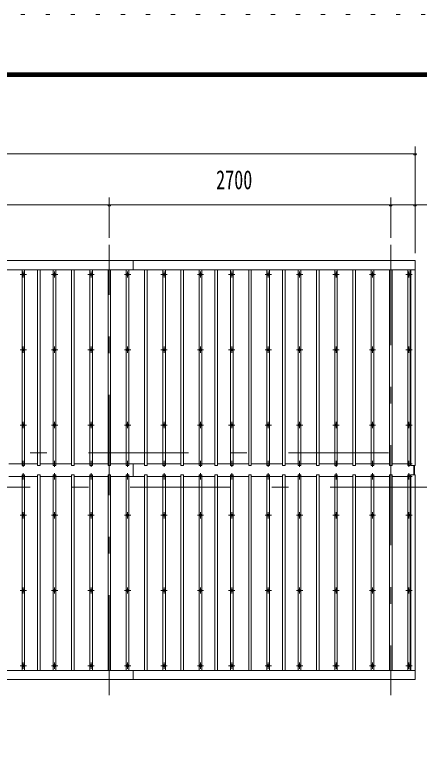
# Model space of a CAD drawing. Units: millimetres, scale not verified. Extents: x -32711 to 32716, y -14700 to 14700.
# Drawn here: x 677 to 4560, y 7701 to 14700 of the extents above; entities that cross this region are included whole.
import ezdxf
from ezdxf.enums import TextEntityAlignment as Align

# ---------------------------------------------------------------- set-up
doc = ezdxf.new("R2010")
doc.units = ezdxf.units.MM
doc.header["$LTSCALE"] = 80
doc.linetypes.add('USER3', pattern=[24, 12, -5, 2, -5])
doc.linetypes.add('USER4', pattern=[3, 0.5, -2.5])
for name, color, linetype, lineweight in [('0-2_1-07BOLD', 7, 'Continuous', 18), ('0-3_1-27CENTER', 3, 'USER3', 18), ('0-4_1-47THIN', 4, 'Continuous', 18), ('0-5_1-57DIM', 3, 'Continuous', 18), ('0-C_F-F1PAPER', 5, 'Continuous', 18), ('0-D_F-E_J_ADD', 5, 'USER4', 18)]:
    doc.layers.add(name, color=color, linetype=linetype, lineweight=lineweight)
doc.styles.add('ＭＳ ゴシック', font='')
doc.styles.get('ＭＳ ゴシック').set_extended_font_data('MS Gothic')

msp = doc.modelspace()

# ---------------------------------------------------------------- linework, layer by layer
at = {"layer": '0-2_1-07BOLD'}
for p, q in [((1815.45, 12340.54), (1815.45, 12253.1)), ((-6147.55, 12253.1), (4518.45, 12253.1)), ((1815.45, 10392.03), (1815.45, 10271.05)), ((4508.45, 10377.02), (4508.45, 10286.06)), ((4513.45, 10286.06), (4513.45, 10377.02)), ((4518.45, 8409.98), (-6147.55, 8409.98)), ((1815.45, 8409.98), (1815.45, 8322.54))]:
    msp.add_line(p, q, dxfattribs=at)
for points in [[(4518.45, 10377.02), (4518.45, 12340.54), (-6147.55, 12340.54), (-6147.55, 10377.02), (-6107.55, 10377.02), (-6107.55, 12253.1)], [(4478.45, 12253.1), (4478.45, 10377.02), (4518.45, 10377.02)], [(-6107.55, 8409.98), (-6107.55, 10286.06), (-6147.55, 10286.06), (-6147.55, 8322.54), (4518.45, 8322.54)], [(4518.45, 8322.54), (4518.45, 10286.06), (4478.45, 10286.06), (4478.45, 8409.98)]]:
    msp.add_lwpolyline(points, dxfattribs=at)
for centre in [(760.45, 12207.36), (1060.45, 12207.36), (1410.45, 12207.36), (1760.45, 12207.36), (2110.45, 12207.36), (2460.45, 12207.36), (2760.45, 12207.36), (3110.45, 12207.36), (3410.45, 12207.36), (3760.45, 12207.36), (4110.45, 12207.36), (4460.46, 12207.36), (760.45, 11485.7), (1060.45, 11485.7), (1410.45, 11485.7), (1760.45, 11485.7), (2110.45, 11485.7), (2460.45, 11485.7), (2760.45, 11485.7), (3110.45, 11485.7), (3410.45, 11485.7), (3760.45, 11485.7), (4110.45, 11485.7), (4460.46, 11485.7), (760.45, 10764.04), (1060.45, 10764.04), (1410.45, 10764.04), (1760.45, 10764.04), (2110.45, 10764.04), (2460.45, 10764.04), (2760.45, 10764.04), (3110.45, 10764.04), (3410.45, 10764.04), (3760.45, 10764.04), (4110.45, 10764.04), (4460.46, 10764.04), (760.45, 9899.04), (1060.45, 9899.04), (1410.45, 9899.04), (1760.45, 9899.04), (2110.45, 9899.04), (2460.45, 9899.04), (2760.45, 9899.04), (3110.45, 9899.04), (3410.45, 9899.04), (3760.45, 9899.04), (4110.45, 9899.04), (4460.46, 9899.04), (760.45, 9177.38), (1060.45, 9177.38), (1410.45, 9177.38), (1760.45, 9177.38), (2110.45, 9177.38), (2460.45, 9177.38), (2760.45, 9177.38), (3110.45, 9177.38), (3410.45, 9177.38), (3760.45, 9177.38), (4110.45, 9177.38), (4460.46, 9177.38), (760.45, 8455.72), (1060.45, 8455.72), (1410.45, 8455.72), (1760.45, 8455.72), (2110.45, 8455.72), (2460.45, 8455.72), (2760.45, 8455.72), (3110.45, 8455.72), (3410.45, 8455.72), (3760.45, 8455.72), (4110.45, 8455.72), (4460.46, 8455.72)]:
    msp.add_circle(centre, 10, dxfattribs=at)
for centre, start, end in [((760.45, 10380.99), 46.3961, 133.6039), ((760.45, 10401.99), 226.39838, 313.60162), ((1060.45, 10380.99), 46.3961, 133.6039), ((1060.45, 10401.99), 226.39838, 313.60162), ((1410.45, 10380.99), 46.3961, 133.6039), ((1410.45, 10401.99), 226.39838, 313.60162), ((1760.45, 10380.99), 46.3961, 133.6039), ((1760.45, 10401.99), 226.39838, 313.60162), ((2110.45, 10380.99), 46.3961, 133.6039), ((2110.45, 10401.99), 226.39838, 313.60162), ((2460.45, 10380.99), 46.3961, 133.6039), ((2460.45, 10401.99), 226.39838, 313.60162), ((2760.45, 10380.99), 46.3961, 133.6039), ((2760.45, 10401.99), 226.39838, 313.60162), ((3110.45, 10380.99), 46.3961, 133.6039), ((3110.45, 10401.99), 226.39838, 313.60162), ((3410.45, 10380.99), 46.3961, 133.6039), ((3410.45, 10401.99), 226.39838, 313.60162), ((3760.45, 10380.99), 46.3961, 133.6039), ((3760.45, 10401.99), 226.39838, 313.60162), ((4110.45, 10380.99), 46.3961, 133.6039), ((4110.45, 10401.99), 226.39838, 313.60162), ((4460.46, 10380.99), 46.3961, 133.6039), ((4460.46, 10401.99), 226.39838, 313.60162), ((760.45, 10261.09), 46.39838, 133.60162), ((760.45, 10282.09), 226.3961, 313.6039), ((1060.45, 10261.09), 46.39838, 133.60162), ((1060.45, 10282.09), 226.3961, 313.6039), ((1410.45, 10261.09), 46.39838, 133.60162), ((1410.45, 10282.09), 226.3961, 313.6039), ((1760.45, 10261.09), 46.39838, 133.60162), ((1760.45, 10282.09), 226.3961, 313.6039), ((2110.45, 10261.09), 46.39838, 133.60162), ((2110.45, 10282.09), 226.3961, 313.6039), ((2460.45, 10261.09), 46.39838, 133.60162), ((2460.45, 10282.09), 226.3961, 313.6039), ((2760.45, 10261.09), 46.39838, 133.60162), ((2760.45, 10282.09), 226.3961, 313.6039), ((3110.45, 10261.09), 46.39838, 133.60162), ((3110.45, 10282.09), 226.3961, 313.6039), ((3410.45, 10261.09), 46.39838, 133.60162), ((3410.45, 10282.09), 226.3961, 313.6039), ((3760.45, 10261.09), 46.39838, 133.60162), ((3760.45, 10282.09), 226.3961, 313.6039), ((4110.45, 10261.09), 46.39838, 133.60162), ((4110.45, 10282.09), 226.3961, 313.6039), ((4460.46, 10261.09), 46.39838, 133.60162), ((4460.46, 10282.09), 226.3961, 313.6039)]:
    msp.add_arc(centre, 14.5, start, end, dxfattribs=at)
at = {"layer": '0-3_1-27CENTER'}
for p, q in [((1585.45, 8172.54), (1585.45, 12490.54)), ((4285.45, 12490.54), (4285.45, 8172.54)), ((730.45, 12207.36), (790.46, 12207.36)), ((760.45, 12177.37), (760.45, 12237.37)), ((1030.45, 12207.36), (1090.45, 12207.36)), ((1060.45, 12177.37), (1060.45, 12237.37)), ((1380.45, 12207.36), (1440.46, 12207.36)), ((1410.45, 12177.37), (1410.45, 12237.37)), ((1730.46, 12207.36), (1790.45, 12207.36)), ((1760.45, 12237.37), (1760.45, 12177.37)), ((2080.45, 12207.36), (2140.45, 12207.36)), ((2110.45, 12177.37), (2110.45, 12237.37)), ((2430.45, 12207.36), (2490.45, 12207.36)), ((2460.45, 12177.37), (2460.45, 12237.37)), ((2730.45, 12207.36), (2790.45, 12207.36)), ((2760.45, 12237.37), (2760.45, 12177.37)), ((3080.45, 12207.36), (3140.45, 12207.36)), ((3110.45, 12177.37), (3110.45, 12237.37)), ((3380.45, 12207.36), (3440.45, 12207.36)), ((3410.45, 12177.37), (3410.45, 12237.37)), ((3730.45, 12207.36), (3790.46, 12207.36)), ((3760.45, 12237.37), (3760.45, 12177.37)), ((4080.46, 12207.36), (4140.46, 12207.36)), ((4110.45, 12177.37), (4110.45, 12237.37)), ((4430.45, 12207.36), (4490.46, 12207.36)), ((4460.46, 12177.37), (4460.46, 12237.37)), ((790.46, 11485.7), (730.45, 11485.7)), ((760.45, 11515.7), (760.45, 11455.7)), ((1090.45, 11485.7), (1030.45, 11485.7)), ((1060.45, 11455.7), (1060.45, 11515.7)), ((1440.46, 11485.7), (1380.45, 11485.7)), ((1410.45, 11515.7), (1410.45, 11455.7)), ((1790.45, 11485.7), (1730.46, 11485.7)), ((1760.45, 11515.7), (1760.45, 11455.7)), ((2140.45, 11485.7), (2080.45, 11485.7)), ((2110.45, 11515.7), (2110.45, 11455.7)), ((2490.45, 11485.7), (2430.45, 11485.7)), ((2460.45, 11455.7), (2460.45, 11515.7)), ((2790.45, 11485.7), (2730.45, 11485.7)), ((2760.45, 11515.7), (2760.45, 11455.7)), ((3080.45, 11485.7), (3140.45, 11485.7)), ((3110.45, 11455.7), (3110.45, 11515.7)), ((3440.45, 11485.7), (3380.45, 11485.7)), ((3410.45, 11515.7), (3410.45, 11455.7)), ((3730.45, 11485.7), (3790.46, 11485.7)), ((3760.45, 11455.7), (3760.45, 11515.7)), ((4140.46, 11485.7), (4080.46, 11485.7)), ((4110.45, 11515.7), (4110.45, 11455.7)), ((4490.46, 11485.7), (4430.45, 11485.7)), ((4460.46, 11455.7), (4460.46, 11515.7)), ((760.45, 10734.04), (760.45, 10794.04)), ((1060.45, 10734.04), (1060.45, 10794.04)), ((1410.45, 10734.04), (1410.45, 10794.04)), ((1760.45, 10794.04), (1760.45, 10734.04)), ((2110.45, 10734.04), (2110.45, 10794.04)), ((2460.45, 10734.04), (2460.45, 10794.04)), ((2760.45, 10734.04), (2760.45, 10794.04)), ((3110.45, 10734.04), (3110.45, 10794.04)), ((3410.45, 10794.04), (3410.45, 10734.04)), ((3760.45, 10734.04), (3760.45, 10794.04)), ((4110.45, 10794.04), (4110.45, 10734.04)), ((4460.46, 10734.04), (4460.46, 10794.04)), ((790.46, 10764.04), (730.45, 10764.04)), ((1090.45, 10764.04), (1030.45, 10764.04)), ((1440.46, 10764.04), (1380.45, 10764.04)), ((1790.45, 10764.04), (1730.46, 10764.04)), ((2140.45, 10764.04), (2080.45, 10764.04)), ((2490.45, 10764.04), (2430.45, 10764.04)), ((2790.45, 10764.04), (2730.45, 10764.04)), ((3140.45, 10764.04), (3080.45, 10764.04)), ((3440.45, 10764.04), (3380.45, 10764.04)), ((3790.46, 10764.04), (3730.45, 10764.04)), ((4140.46, 10764.04), (4080.46, 10764.04)), ((4490.46, 10764.04), (4430.45, 10764.04)), ((-6294.54, 10496.54), (4665.45, 10496.54)), ((730.45, 10391.49), (790.46, 10391.49)), ((760.45, 10361.5), (760.45, 10421.49)), ((1090.45, 10391.49), (1030.45, 10391.49)), ((1060.45, 10361.5), (1060.45, 10421.49)), ((1380.45, 10391.49), (1440.46, 10391.49)), ((1410.45, 10361.5), (1410.45, 10421.49)), ((1730.46, 10391.49), (1790.45, 10391.49)), ((1760.45, 10361.5), (1760.45, 10421.49)), ((2080.45, 10391.49), (2140.45, 10391.49)), ((2110.45, 10361.5), (2110.45, 10421.49)), ((2490.45, 10391.49), (2430.45, 10391.49)), ((2460.45, 10361.5), (2460.45, 10421.49)), ((2730.45, 10391.49), (2790.45, 10391.49)), ((2760.45, 10361.5), (2760.45, 10421.49)), ((3080.45, 10391.49), (3140.45, 10391.49)), ((3110.45, 10361.5), (3110.45, 10421.49)), ((3380.45, 10391.49), (3440.45, 10391.49)), ((3410.45, 10361.5), (3410.45, 10421.49)), ((3730.45, 10391.49), (3790.46, 10391.49)), ((3760.45, 10361.5), (3760.45, 10421.49)), ((4080.46, 10391.49), (4140.46, 10391.49)), ((4110.45, 10361.5), (4110.45, 10421.49)), ((4490.46, 10391.49), (4430.45, 10391.49)), ((4460.46, 10361.5), (4460.46, 10421.49)), ((760.45, 10301.59), (760.45, 10241.59)), ((1060.45, 10241.59), (1060.45, 10301.59)), ((1410.45, 10301.59), (1410.45, 10241.59)), ((1760.45, 10241.59), (1760.45, 10301.59)), ((2110.45, 10301.59), (2110.45, 10241.59)), ((2460.45, 10241.59), (2460.45, 10301.59)), ((2760.45, 10301.59), (2760.45, 10241.59)), ((3110.45, 10241.59), (3110.45, 10301.59)), ((3410.45, 10301.59), (3410.45, 10241.59)), ((3760.45, 10241.59), (3760.45, 10301.59)), ((4110.45, 10301.59), (4110.45, 10241.59)), ((4460.46, 10241.59), (4460.46, 10301.59)), ((790.46, 10271.59), (730.45, 10271.59)), ((1030.45, 10271.59), (1090.45, 10271.59)), ((1380.45, 10271.59), (1440.46, 10271.59)), ((1730.46, 10271.59), (1790.45, 10271.59)), ((2080.45, 10271.59), (2140.45, 10271.59)), ((2430.45, 10271.59), (2490.45, 10271.59)), ((2730.45, 10271.59), (2790.45, 10271.59)), ((3080.45, 10271.59), (3140.45, 10271.59)), ((3440.45, 10271.59), (3380.45, 10271.59)), ((3730.45, 10271.59), (3790.46, 10271.59)), ((4080.46, 10271.59), (4140.46, 10271.59)), ((4430.45, 10271.59), (4490.46, 10271.59)), ((4665.45, 10166.54), (-6294.54, 10166.54)), ((730.45, 9899.04), (790.46, 9899.04)), ((760.45, 9929.04), (760.45, 9869.04)), ((1030.45, 9899.04), (1090.45, 9899.04)), ((1060.45, 9929.04), (1060.45, 9869.04)), ((1380.45, 9899.04), (1440.46, 9899.04)), ((1410.45, 9929.04), (1410.45, 9869.04)), ((1730.46, 9899.04), (1790.45, 9899.04)), ((1760.45, 9869.04), (1760.45, 9929.04)), ((2080.45, 9899.04), (2140.45, 9899.04)), ((2110.45, 9929.04), (2110.45, 9869.04)), ((2430.45, 9899.04), (2490.45, 9899.04)), ((2460.45, 9929.04), (2460.45, 9869.04)), ((2730.45, 9899.04), (2790.45, 9899.04)), ((2760.45, 9929.04), (2760.45, 9869.04)), ((3080.45, 9899.04), (3140.45, 9899.04)), ((3110.45, 9869.04), (3110.45, 9929.04)), ((3380.45, 9899.04), (3440.45, 9899.04)), ((3410.45, 9929.04), (3410.45, 9869.04)), ((3730.45, 9899.04), (3790.46, 9899.04)), ((3760.45, 9929.04), (3760.45, 9869.04)), ((4080.46, 9899.04), (4140.46, 9899.04)), ((4110.45, 9869.04), (4110.45, 9929.04)), ((4430.45, 9899.04), (4490.46, 9899.04)), ((4460.46, 9929.04), (4460.46, 9869.04)), ((790.46, 9177.38), (730.45, 9177.38)), ((760.45, 9147.38), (760.45, 9207.38)), ((1090.45, 9177.38), (1030.45, 9177.38)), ((1060.45, 9207.38), (1060.45, 9147.38)), ((1440.46, 9177.38), (1380.45, 9177.38)), ((1410.45, 9147.38), (1410.45, 9207.38)), ((1790.45, 9177.38), (1730.46, 9177.38)), ((1760.45, 9147.38), (1760.45, 9207.38)), ((2140.45, 9177.38), (2080.45, 9177.38)), ((2110.45, 9147.38), (2110.45, 9207.38)), ((2490.45, 9177.38), (2430.45, 9177.38)), ((2460.45, 9207.38), (2460.45, 9147.38)), ((2790.45, 9177.38), (2730.45, 9177.38)), ((2760.45, 9147.38), (2760.45, 9207.38)), ((3080.45, 9177.38), (3140.45, 9177.38)), ((3110.45, 9207.38), (3110.45, 9147.38)), ((3440.45, 9177.38), (3380.45, 9177.38)), ((3410.45, 9147.38), (3410.45, 9207.38)), ((3730.45, 9177.38), (3790.46, 9177.38)), ((3760.45, 9207.38), (3760.45, 9147.38)), ((4140.46, 9177.38), (4080.46, 9177.38)), ((4110.45, 9147.38), (4110.45, 9207.38)), ((4490.46, 9177.38), (4430.45, 9177.38)), ((4460.46, 9147.38), (4460.46, 9207.38)), ((760.45, 8485.72), (760.45, 8425.72)), ((1060.45, 8485.72), (1060.45, 8425.72)), ((1410.45, 8485.72), (1410.45, 8425.72)), ((1760.45, 8485.72), (1760.45, 8425.72)), ((2110.45, 8425.72), (2110.45, 8485.72)), ((2460.45, 8485.72), (2460.45, 8425.72)), ((2760.45, 8425.72), (2760.45, 8485.72)), ((3110.45, 8485.72), (3110.45, 8425.72)), ((3410.45, 8425.72), (3410.45, 8485.72)), ((3760.45, 8485.72), (3760.45, 8425.72)), ((4110.45, 8485.72), (4110.45, 8425.72)), ((4460.46, 8485.72), (4460.46, 8425.72)), ((790.46, 8455.72), (730.45, 8455.72)), ((1090.45, 8455.72), (1030.45, 8455.72)), ((1440.46, 8455.72), (1380.45, 8455.72)), ((1790.45, 8455.72), (1730.46, 8455.72)), ((2080.45, 8455.72), (2140.45, 8455.72)), ((2490.45, 8455.72), (2430.45, 8455.72)), ((2730.45, 8455.72), (2790.45, 8455.72)), ((3140.45, 8455.72), (3080.45, 8455.72)), ((3440.45, 8455.72), (3380.45, 8455.72)), ((3790.46, 8455.72), (3730.45, 8455.72)), ((4140.46, 8455.72), (4080.46, 8455.72)), ((4490.46, 8455.72), (4430.45, 8455.72))]:
    msp.add_line(p, q, dxfattribs=at)
at = {"layer": '0-4_1-47THIN'}
for p, q in [((772.95, 10377.02), (772.95, 12253.1)), ((922.95, 10377.02), (922.95, 12253.1)), ((1072.95, 12253.1), (1072.95, 10377.02)), ((1247.95, 10377.02), (1247.95, 12253.1)), ((1422.95, 10377.02), (1422.95, 12253.1)), ((1597.95, 12253.1), (1597.95, 10377.02)), ((1772.95, 12253.1), (1772.95, 10377.02)), ((1947.95, 12253.1), (1947.95, 10377.02)), ((2122.95, 12253.1), (2122.95, 10377.02)), ((2297.95, 12253.1), (2297.95, 10377.02)), ((2472.95, 10377.02), (2472.95, 12253.1)), ((2622.95, 12253.1), (2622.95, 10377.02)), ((2772.95, 10377.02), (2772.95, 12253.1)), ((2947.95, 10377.02), (2947.95, 12253.1)), ((3122.95, 10377.02), (3122.95, 12253.1)), ((3272.95, 12253.1), (3272.95, 10377.02)), ((3422.95, 12253.1), (3422.95, 10377.02)), ((3597.96, 12253.1), (3597.96, 10377.02)), ((3772.95, 12253.1), (3772.95, 10377.02)), ((3947.95, 12253.1), (3947.95, 10377.02)), ((4122.95, 10377.02), (4122.95, 12253.1)), ((4297.96, 12253.1), (4297.96, 10377.02)), ((4472.96, 12253.1), (4472.96, 10377.02)), ((747.95, 10392.03), (622.96, 10392.03)), ((897.95, 10392.03), (772.95, 10392.03)), ((1047.95, 10392.03), (922.95, 10392.03)), ((1222.95, 10392.03), (1072.95, 10392.03)), ((1397.95, 10392.03), (1247.95, 10392.03)), ((1572.95, 10392.03), (1422.95, 10392.03)), ((1747.95, 10392.03), (1597.95, 10392.03)), ((1922.95, 10392.03), (1772.95, 10392.03)), ((2097.95, 10392.03), (1947.95, 10392.03)), ((2272.95, 10392.03), (2122.95, 10392.03)), ((2447.96, 10392.03), (2297.95, 10392.03)), ((2597.95, 10392.03), (2472.95, 10392.03)), ((2747.95, 10392.03), (2622.95, 10392.03)), ((2922.95, 10392.03), (2772.95, 10392.03)), ((3097.95, 10392.03), (2947.95, 10392.03)), ((3247.95, 10392.03), (3122.95, 10392.03)), ((3397.95, 10392.03), (3272.95, 10392.03)), ((3572.95, 10392.03), (3422.95, 10392.03)), ((3747.95, 10392.03), (3597.96, 10392.03)), ((3922.95, 10392.03), (3772.95, 10392.03)), ((4097.95, 10392.03), (3947.95, 10392.03)), ((4272.95, 10392.03), (4122.95, 10392.03)), ((4447.95, 10392.03), (4297.96, 10392.03)), ((4472.96, 10392.03), (4478.45, 10392.03)), ((622.96, 10271.05), (747.95, 10271.05)), ((772.95, 10271.05), (897.95, 10271.05)), ((922.95, 10271.05), (1047.95, 10271.05)), ((1072.95, 10271.05), (1222.95, 10271.05)), ((1247.95, 10271.05), (1397.95, 10271.05)), ((1422.95, 10271.05), (1572.95, 10271.05)), ((1597.95, 10271.05), (1747.95, 10271.05)), ((1772.95, 10271.05), (1922.95, 10271.05)), ((1947.95, 10271.05), (2097.95, 10271.05)), ((2122.95, 10271.05), (2272.95, 10271.05)), ((2297.95, 10271.05), (2447.96, 10271.05)), ((2472.95, 10271.05), (2597.95, 10271.05)), ((2622.95, 10271.05), (2747.95, 10271.05)), ((2772.95, 10271.05), (2922.95, 10271.05)), ((2947.95, 10271.05), (3097.95, 10271.05)), ((3122.95, 10271.05), (3247.95, 10271.05)), ((3272.95, 10271.05), (3397.95, 10271.05)), ((3422.95, 10271.05), (3572.95, 10271.05)), ((3597.96, 10271.05), (3747.95, 10271.05)), ((3772.95, 10271.05), (3922.95, 10271.05)), ((3947.95, 10271.05), (4097.95, 10271.05)), ((4122.95, 10271.05), (4272.95, 10271.05)), ((4297.96, 10271.05), (4447.95, 10271.05)), ((4472.96, 10271.05), (4478.45, 10271.05))]:
    msp.add_line(p, q, dxfattribs=at)
for points in [[(747.95, 12253.1), (747.95, 10377.02), (772.95, 10377.02)], [(897.95, 12253.1), (897.95, 10377.02), (922.95, 10377.02)], [(1072.95, 10377.02), (1047.95, 10377.02), (1047.95, 12253.1)], [(1222.95, 12253.1), (1222.95, 10377.02), (1247.95, 10377.02)], [(1397.95, 12253.1), (1397.95, 10377.02), (1422.95, 10377.02)], [(1597.95, 10377.02), (1572.95, 10377.02), (1572.95, 12253.1)], [(1772.95, 10377.02), (1747.95, 10377.02), (1747.95, 12253.1)], [(1947.95, 10377.02), (1922.95, 10377.02), (1922.95, 12253.1)], [(2122.95, 10377.02), (2097.95, 10377.02), (2097.95, 12253.1)], [(2297.95, 10377.02), (2272.95, 10377.02), (2272.95, 12253.1)], [(2447.96, 12253.1), (2447.96, 10377.02), (2472.95, 10377.02)], [(2622.95, 10377.02), (2597.95, 10377.02), (2597.95, 12253.1)], [(2747.95, 12253.1), (2747.95, 10377.02), (2772.95, 10377.02)], [(2922.95, 12253.1), (2922.95, 10377.02), (2947.95, 10377.02)], [(3097.95, 12253.1), (3097.95, 10377.02), (3122.95, 10377.02)], [(3272.95, 10377.02), (3247.95, 10377.02), (3247.95, 12253.1)], [(3422.95, 10377.02), (3397.95, 10377.02), (3397.95, 12253.1)], [(3597.96, 10377.02), (3572.95, 10377.02), (3572.95, 12253.1)], [(3772.95, 10377.02), (3747.95, 10377.02), (3747.95, 12253.1)], [(3947.95, 10377.02), (3922.95, 10377.02), (3922.95, 12253.1)], [(4097.95, 12253.1), (4097.95, 10377.02), (4122.95, 10377.02)], [(4297.96, 10377.02), (4272.96, 10377.02), (4272.96, 12253.1)], [(4472.96, 10377.02), (4447.95, 10377.02), (4447.95, 12253.1)], [(772.95, 8409.98), (772.95, 10286.06), (747.95, 10286.06), (747.95, 8409.98)], [(922.95, 8409.98), (922.95, 10286.06), (897.95, 10286.06), (897.95, 8409.98)], [(1072.95, 8409.98), (1072.95, 10286.06), (1047.95, 10286.06), (1047.95, 8409.98)], [(1247.95, 8409.98), (1247.95, 10286.06), (1222.95, 10286.06), (1222.95, 8409.98)], [(1422.95, 8409.98), (1422.95, 10286.06), (1397.95, 10286.06), (1397.95, 8409.98)], [(1597.95, 8409.98), (1597.95, 10286.06), (1572.95, 10286.06), (1572.95, 8409.98)], [(1772.95, 8409.98), (1772.95, 10286.06), (1747.95, 10286.06), (1747.95, 8409.98)], [(1947.95, 8409.98), (1947.95, 10286.06), (1922.95, 10286.06), (1922.95, 8409.98)], [(2122.95, 8409.98), (2122.95, 10286.06), (2097.95, 10286.06), (2097.95, 8409.98)], [(2297.95, 8409.98), (2297.95, 10286.06), (2272.95, 10286.06), (2272.95, 8409.98)], [(2472.95, 8409.98), (2472.95, 10286.06), (2447.96, 10286.06), (2447.96, 8409.98)], [(2622.95, 8409.98), (2622.95, 10286.06), (2597.95, 10286.06), (2597.95, 8409.98)], [(2772.95, 8409.98), (2772.95, 10286.06), (2747.95, 10286.06), (2747.95, 8409.98)], [(2947.95, 8409.98), (2947.95, 10286.06), (2922.95, 10286.06), (2922.95, 8409.98)], [(3122.95, 8409.98), (3122.95, 10286.06), (3097.95, 10286.06), (3097.95, 8409.98)], [(3272.95, 8409.98), (3272.95, 10286.06), (3247.95, 10286.06), (3247.95, 8409.98)], [(3422.95, 8409.98), (3422.95, 10286.06), (3397.95, 10286.06), (3397.95, 8409.98)], [(3597.96, 8409.98), (3597.96, 10286.06), (3572.95, 10286.06), (3572.95, 8409.98)], [(3772.95, 8409.98), (3772.95, 10286.06), (3747.95, 10286.06), (3747.95, 8409.98)], [(3947.95, 8409.98), (3947.95, 10286.06), (3922.95, 10286.06), (3922.95, 8409.98)], [(4122.95, 8409.98), (4122.95, 10286.06), (4097.95, 10286.06), (4097.95, 8409.98)], [(4297.96, 8409.98), (4297.96, 10286.06), (4272.96, 10286.06), (4272.96, 8409.98)], [(4447.95, 8409.98), (4447.95, 10286.06), (4472.96, 10286.06), (4472.96, 8409.98)]]:
    msp.add_lwpolyline(points, dxfattribs=at)
at = {"layer": '0-5_1-57DIM'}
for p, q in [((4518.45, 12410.54), (4518.45, 13435.54)), ((-6147.55, 13365.54), (4518.45, 13365.54)), ((4532.45, 13365.54), (4504.45, 13365.54)), ((1585.45, 12560.54), (1585.45, 12945.53)), ((4285.45, 12945.53), (4285.45, 12560.54)), ((-664.55, 12875.53), (1585.45, 12875.53)), ((1599.45, 12875.53), (1571.45, 12875.53)), ((1585.45, 12875.53), (4285.45, 12875.53)), ((4299.45, 12875.53), (4271.45, 12875.53)), ((4285.45, 12875.53), (4518.45, 12875.53)), ((4532.45, 12875.53), (4504.45, 12875.53)), ((4518.45, 12875.53), (5067.95, 12875.53))]:
    msp.add_line(p, q, dxfattribs=at)
for centre in [(4518.45, 13365.54), (1585.45, 12875.53), (4285.45, 12875.53), (4518.45, 12875.53)]:
    msp.add_arc(centre, 14, 180, 0, dxfattribs=at)
at = {"layer": '0-C_F-F1PAPER'}
for points in [[(32016, -14000), (-8164, -14000), (-8164, 14140), (32016, 14140)], [(32012.5, -13996.5), (32012.5, 14136.5), (-8160.5, 14136.5), (-8160.5, -13996.5)], [(32009, -13993), (32009, 14133), (-8157, 14133), (-8157, -13993)], [(32005.5, -13989.5), (-8153.5, -13989.5), (-8153.5, 14129.5), (32005.5, 14129.5)], [(32002, -13986), (32002, 14126), (-8150, 14126), (-8150, -13986)], [(31998.5, -13982.5), (-8146.5, -13982.5), (-8146.5, 14122.5), (31998.5, 14122.5)], [(31995, -13979), (31995, 14119), (-8143, 14119), (-8143, -13979)], [(31991.5, -13975.5), (-8139.5, -13975.5), (-8139.5, 14115.5), (31991.5, 14115.5)], [(31988, -13972), (-8136, -13972), (-8136, 14112), (31988, 14112)], [(31984.5, -13968.5), (-8132.5, -13968.5), (-8132.5, 14108.5), (31984.5, 14108.5)], [(31981, -13965), (31981, 14105), (-8129, 14105), (-8129, -13965)]]:
    msp.add_lwpolyline(points, close=True, dxfattribs=at)
at = {"layer": '0-D_F-E_J_ADD'}
msp.add_lwpolyline([(32716, -14700), (-8864, -14700), (-8864, 14700), (32716, 14700)], close=True, dxfattribs=at)

# ---------------------------------------------------------------- texts
at = {"layer": '0-5_1-57DIM', "color": 7, "style": 'ＭＳ ゴシック', "width": 0.7}
msp.add_text('2700', height=182.3, dxfattribs=at).set_placement((2609.95, 12970.41), align=Align.BOTTOM_LEFT)

doc.saveas('drawing.dxf')
